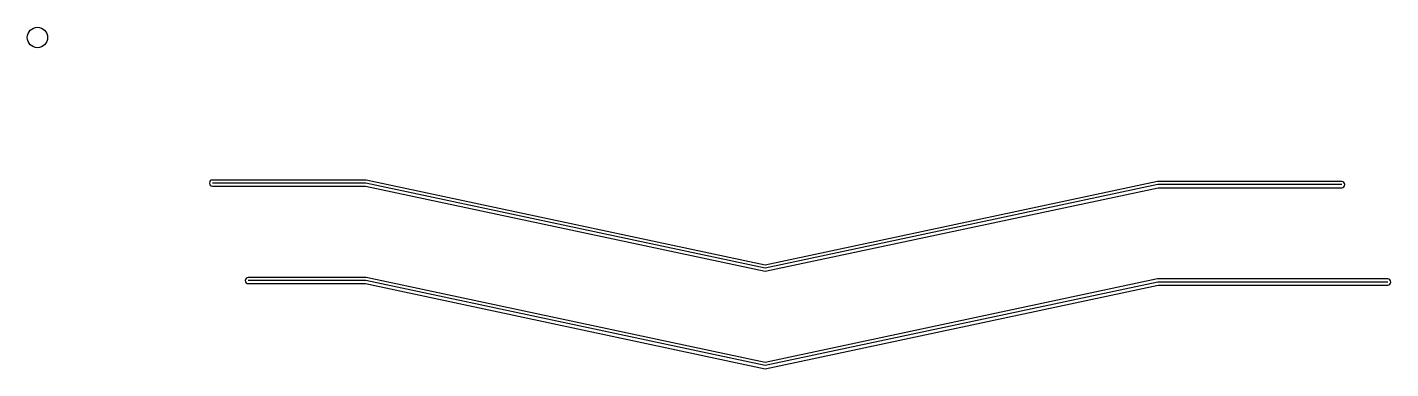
# Model space of a CAD drawing. Header units: millimetres. Extents: x -2 to 265, y -65 to 2.
import ezdxf

# ---------------------------------------------------------------- set-up
doc = ezdxf.new("R2010")
doc.units = ezdxf.units.MM
doc.layers.get('0').update_dxf_attribs({"linetype": 'CONTINUOUS'})

msp = doc.modelspace()

# ---------------------------------------------------------------- linework, layer by layer
for p, q in [((64.31, -28.49), (34.29, -28.49)), ((142.56, -45.12), (64.31, -28.49)), ((219.44, -28.78), (142.56, -45.12)), ((255.49, -28.78), (219.44, -28.78)), ((64.31, -47.54), (41.29, -47.54)), ((142.56, -64.17), (64.31, -47.54)), ((219.44, -47.83), (142.56, -64.17)), ((264.49, -47.83), (219.44, -47.83))]:
    msp.add_line(p, q)
for points in [[(34.29, -29.09), (64.25, -29.09), (142.56, -45.73), (219.51, -29.38), (255.49, -29.38, 1), (255.49, -28.18), (219.38, -28.18), (142.56, -44.5), (64.37, -27.89), (34.29, -27.89, 1)], [(41.29, -48.14), (64.25, -48.14), (142.56, -64.78), (219.51, -48.43), (264.49, -48.43, 1), (264.49, -47.23), (219.38, -47.23), (142.56, -63.55), (64.37, -46.94), (41.29, -46.94, 1)]]:
    msp.add_lwpolyline(points, format="xyb", close=True)
msp.add_circle((0, 0), 1.99)

doc.saveas('drawing.dxf')
